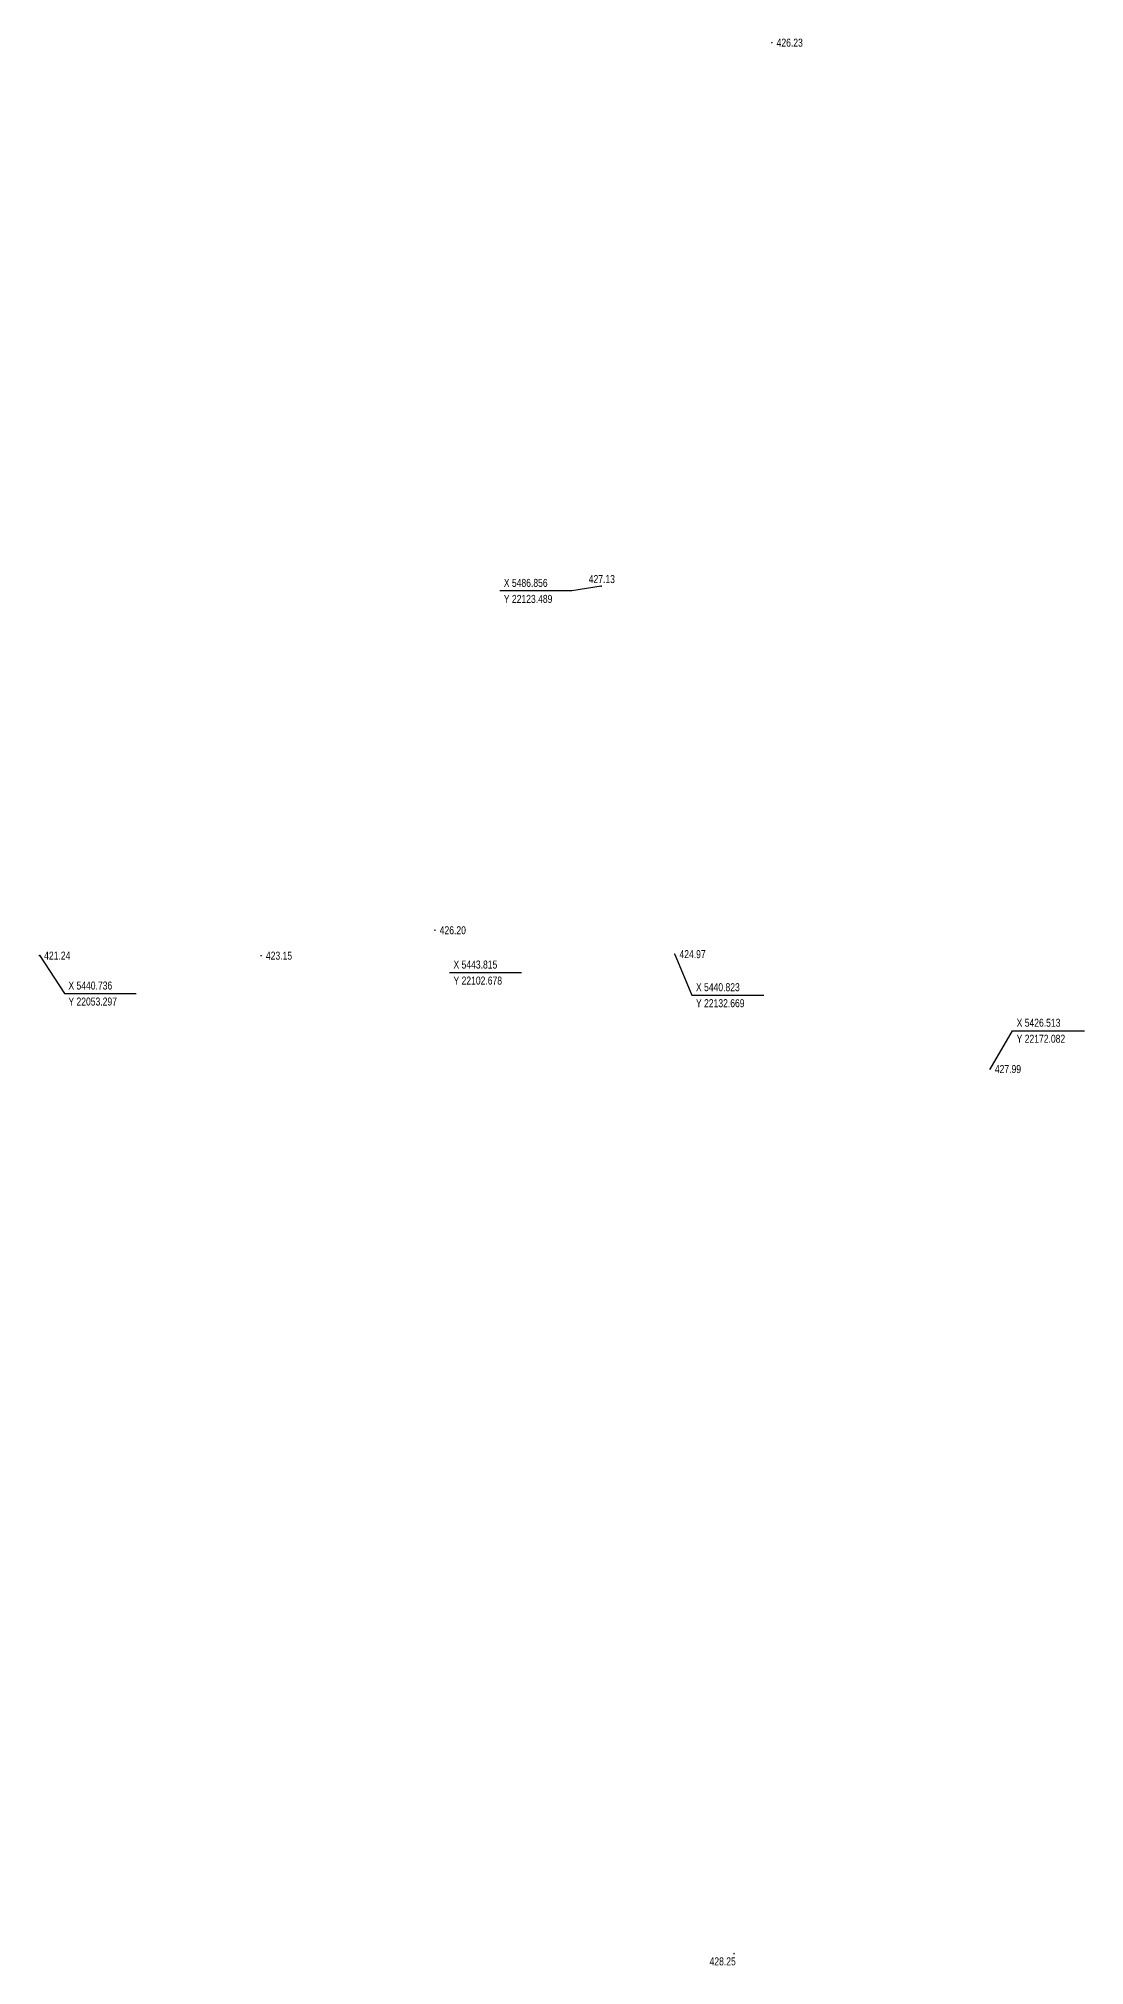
# Model space of a CAD drawing. Header units: millimetres. Extents: x 7408 to 22184, y -2085 to 5798.
# Drawn here: x 22053.2 to 22183.9, y 5314.5 to 5555.3 of the extents above; entities that cross this region are included whole.
import ezdxf
from ezdxf.enums import TextEntityAlignment as Align

# ---------------------------------------------------------------- set-up
doc = ezdxf.new("R2010")
doc.units = ezdxf.units.MM
doc.layers.add('GCD', color=252, linetype='Continuous')
doc.styles.add('HZ', font='jzfz_ena.shx', dxfattribs={"width": 0.7, "bigfont": 'jzfz_cna.shx'})

# ---------------------------------------------------------------- blocks, each defined once
blk = doc.blocks.new('GC200')
at = {"linetype": 'Continuous', "const_width": 0.2, "flags": 128}
blk.add_lwpolyline([(-0.1, 0, 1), (0.1, 0, 1)], format="xyb", close=True, dxfattribs=at)

msp = doc.modelspace()

# ---------------------------------------------------------------- linework, layer by layer
at = {"layer": 'GCD', "linetype": 'Continuous'}
for p, q in [((22119.8, 5486.27), (22110.82, 5486.27)), ((22123.49, 5486.86), (22119.8, 5486.27)), ((22053.3, 5440.74), (22056.41, 5435.95)), ((22132.67, 5440.82, 424.97), (22134.83, 5435.74)), ((22104.53, 5438.57), (22113.51, 5438.57)), ((22056.41, 5435.95), (22065.38, 5435.95)), ((22134.83, 5435.74), (22143.8, 5435.74)), ((22172.08, 5426.51), (22174.9, 5431.3)), ((22174.9, 5431.3), (22183.88, 5431.3))]:
    msp.add_line(p, q, dxfattribs=at)

# ---------------------------------------------------------------- block references
ref = msp.add_blockref('GC200', (22144.81, 5554.79, 426.23), dxfattribs=dict(at, xscale=0.5, yscale=0.5, zscale=0.5))
ref.add_attrib('height', '426.23', dxfattribs={"linetype": 'Continuous', "height": 1, "style": 'HZ', "width": 0.8}).set_placement((22145.41, 5554.79, 426.23), align=Align.MIDDLE_LEFT)
ref = msp.add_blockref('GC200', (22144.81, 5554.79, 426.23), dxfattribs=dict(at, xscale=0.5, yscale=0.5, zscale=0.5))
ref.add_attrib('height', '426.23', dxfattribs={"linetype": 'Continuous', "height": 1, "style": 'HZ', "width": 0.8}).set_placement((22145.41, 5554.79, 426.23), align=Align.MIDDLE_LEFT)
ref = msp.add_blockref('GC200', (22123.49, 5486.86, 427.13), dxfattribs=dict(at, xscale=0.5, yscale=0.5, zscale=0.5))
ref.add_attrib('height', '427.13', dxfattribs={"linetype": 'Continuous', "height": 1, "style": 'HZ', "width": 0.8}).set_placement((22121.93, 5487.75, 427.13), align=Align.MIDDLE_LEFT)
ref = msp.add_blockref('GC200', (22123.49, 5486.86, 427.13), dxfattribs=dict(at, xscale=0.5, yscale=0.5, zscale=0.5))
ref.add_attrib('height', '427.13', dxfattribs={"linetype": 'Continuous', "height": 1, "style": 'HZ', "width": 0.8}).set_placement((22121.93, 5487.75, 427.13), align=Align.MIDDLE_LEFT)
ref = msp.add_blockref('GC200', (22102.71, 5443.86, 426.2), dxfattribs=dict(at, xscale=0.5, yscale=0.5, zscale=0.5))
ref.add_attrib('height', '426.20', dxfattribs={"linetype": 'Continuous', "height": 1, "style": 'HZ', "width": 0.8}).set_placement((22103.31, 5443.86, 426.2), align=Align.MIDDLE_LEFT)
ref = msp.add_blockref('GC200', (22053.28, 5440.69), dxfattribs=dict(at, xscale=0.5, yscale=0.5, zscale=0.5))
ref.add_attrib('height', '421.24', dxfattribs={"linetype": 'Continuous', "height": 1, "style": 'HZ', "width": 0.8}).set_placement((22053.88, 5440.69), align=Align.MIDDLE_LEFT)
ref = msp.add_blockref('GC200', (22053.28, 5440.69), dxfattribs=dict(at, xscale=0.5, yscale=0.5, zscale=0.5))
ref.add_attrib('height', '421.24', dxfattribs={"linetype": 'Continuous', "height": 1, "style": 'HZ', "width": 0.8}).set_placement((22053.88, 5440.69), align=Align.MIDDLE_LEFT)
ref = msp.add_blockref('GC200', (22080.99, 5440.68, 423.14), dxfattribs=dict(at, xscale=0.5, yscale=0.5, zscale=0.5))
ref.add_attrib('height', '423.15', dxfattribs={"linetype": 'Continuous', "height": 1, "style": 'HZ', "width": 0.8}).set_placement((22081.59, 5440.68, 423.14), align=Align.MIDDLE_LEFT)
ref = msp.add_blockref('GC200', (22080.99, 5440.68, 423.14), dxfattribs=dict(at, xscale=0.5, yscale=0.5, zscale=0.5))
ref.add_attrib('height', '423.15', dxfattribs={"linetype": 'Continuous', "height": 1, "style": 'HZ', "width": 0.8}).set_placement((22081.59, 5440.68, 423.14), align=Align.MIDDLE_LEFT)
ref = msp.add_blockref('GC200', (22132.67, 5440.87, 424.97), dxfattribs=dict(at, xscale=0.5, yscale=0.5, zscale=0.5))
ref.add_attrib('height', '424.97', dxfattribs={"linetype": 'Continuous', "height": 1, "style": 'HZ', "width": 0.8}).set_placement((22133.27, 5440.87, 424.97), align=Align.MIDDLE_LEFT)
ref = msp.add_blockref('GC200', (22132.67, 5440.87, 424.97), dxfattribs=dict(at, xscale=0.5, yscale=0.5, zscale=0.5))
ref.add_attrib('height', '424.97', dxfattribs={"linetype": 'Continuous', "height": 1, "style": 'HZ', "width": 0.8}).set_placement((22133.27, 5440.87, 424.97), align=Align.MIDDLE_LEFT)
ref = msp.add_blockref('GC200', (22172.08, 5426.51, 427.99), dxfattribs=dict(at, xscale=0.5, yscale=0.5, zscale=0.5))
ref.add_attrib('height', '427.99', dxfattribs={"linetype": 'Continuous', "height": 1, "style": 'HZ', "width": 0.8}).set_placement((22172.68, 5426.51, 427.99), align=Align.MIDDLE_LEFT)
ref = msp.add_blockref('GC200', (22172.08, 5426.51, 427.99), dxfattribs=dict(at, xscale=0.5, yscale=0.5, zscale=0.5))
ref.add_attrib('height', '427.99', dxfattribs={"linetype": 'Continuous', "height": 1, "style": 'HZ', "width": 0.8}).set_placement((22172.68, 5426.51, 427.99), align=Align.MIDDLE_LEFT)
ref = msp.add_blockref('GC200', (22140.09, 5315.96, 428.25), dxfattribs=dict(at, xscale=0.5, yscale=0.5, zscale=0.5))
ref.add_attrib('height', '428.25', dxfattribs={"linetype": 'Continuous', "height": 1, "style": 'HZ', "width": 0.8}).set_placement((22137.03, 5314.99, 428.25), align=Align.MIDDLE_LEFT)

# ---------------------------------------------------------------- texts
at = {"layer": 'GCD', "linetype": 'Continuous', "style": 'HZ', "width": 0.8}
for s, p in [('X 5486.856', (22111.32, 5486.77)), ('Y 22123.489', (22111.32, 5484.77)), ('X 5443.815', (22105.03, 5439.07)), ('Y 22102.678', (22105.03, 5437.07)), ('X 5440.736', (22056.91, 5436.45)), ('Y 22053.297', (22056.91, 5434.45)), ('X 5440.823', (22135.33, 5436.24)), ('Y 22132.669', (22135.33, 5434.24)), ('X 5426.513', (22175.4, 5431.8)), ('Y 22172.082', (22175.4, 5429.8))]:
    msp.add_text(s, height=1, dxfattribs=at).set_placement(p)

doc.saveas('drawing.dxf')
